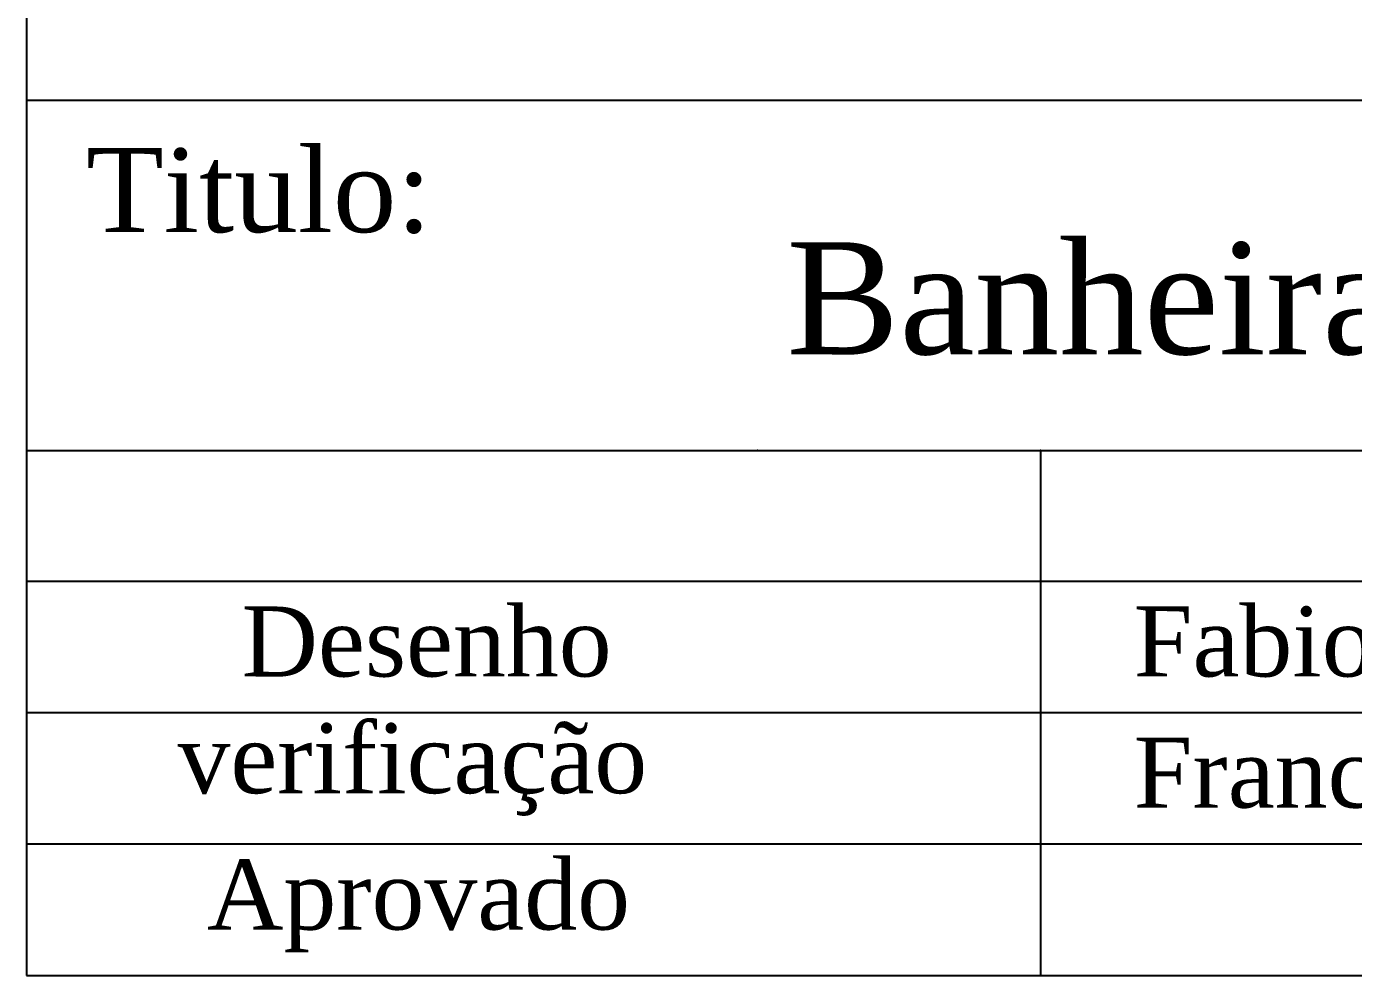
# Model space of a CAD drawing. Extents: x -6398 to -2198, y -3137 to 2803.
# Drawn here: x -6042 to -5095, y -3037 to -2359 of the extents above; entities that cross this region are included whole.
import ezdxf

# ---------------------------------------------------------------- set-up
doc = ezdxf.new("R2010")
doc.units = 0
doc.header["$LTSCALE"] = 45
doc.header["$MEASUREMENT"] = 0
doc.layers.add('FINA', color=7, linetype='CONTINUOUS')
doc.styles.add('FA', font='TIMES.TTF')

msp = doc.modelspace()

# ---------------------------------------------------------------- linework, layer by layer
at = {"layer": 'FINA', "linetype": 'CONTINUOUS'}
msp.add_line((-6042.344, -2036.75), (-6042.344, -3036.75), dxfattribs=at)
at = {"layer": 'FINA'}
for p, q in [((-6042.344, -2411.75), (-2298.344, -2411.75)), ((-6042.344, -2661.75), (-2298.344, -2661.75)), ((-5318.277, -2661.75), (-5318.277, -3036.75)), ((-3362.077, -2755.5), (-6042.344, -2755.5)), ((-3362.077, -2849.25), (-6042.344, -2849.25)), ((-4014.144, -2943), (-6042.344, -2943)), ((-6042.344, -3036.75), (-2298.344, -3036.75))]:
    msp.add_line(p, q, dxfattribs=at)
for p in [(-5520.344, -2661.75), (-5318.277, -2661.75)]:
    msp.add_point(p, dxfattribs=at)

# ---------------------------------------------------------------- texts
at = {"layer": 'FINA', "style": 'FA'}
for s, height, p in [('Titulo:', 60, (-5999.754, -2505.937)), ('Banheira Avalon', 80, (-5499.661, -2593.113)), ('Desenho', 50, (-5888.788, -2823.243)), ('Fabio Aguiar', 50, (-5251.77, -2823.243)), ('verificação', 50, (-5934.534, -2906.577)), ('Francisco', 50, (-5251.77, -2916.891)), ('Aprovado', 50, (-5913.42, -3003.968))]:
    msp.add_text(s, height=height, dxfattribs=at).set_placement(p)

doc.saveas('drawing.dxf')
